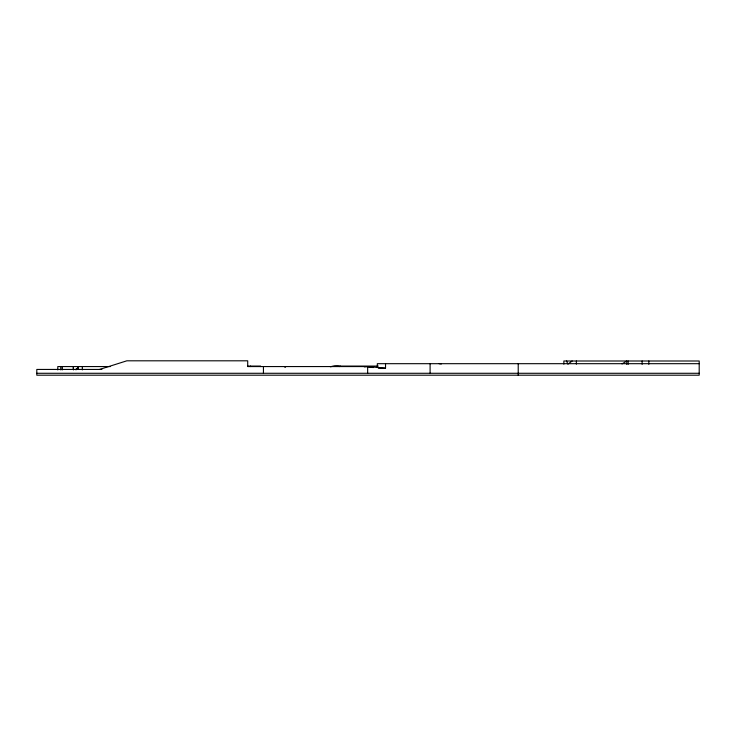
<?xml version="1.0" encoding="UTF-8"?>
<svg xmlns="http://www.w3.org/2000/svg" width="736" height="736" viewBox="0 0 736 736"><rect width="100%" height="100%" fill="white"/><g stroke="black" fill="none" stroke-linecap="round" stroke-linejoin="round"><path stroke-width="1.1" d="M76.47 369.72L78.108 367.696L75.394 369.72M572.139 360.999L567.916 364.145L566.536 360.999M622.003 363.924L626.75 360.999L626.75 364.348M340.317 366.077L339.379 366.565C339.59 365.074 322.414 367.788 334.668 366.077L378.313 366.077M99.599 369.435L126.859 360.806L247.71 360.806L247.71 366.565L367.66 366.565L385.535 368.202L385.535 363.685M364.329 366.868L367.66 366.565L373.253 367.586M699.2 363.685L377.32 363.685L377.32 367.071M247.71 366.077L260.599 366.077L260.599 366.565M110.428 366.565L57.794 366.565L57.794 369.923M378.35 368.202L385.535 368.202M101.872 369.435L36.8 369.435L36.8 375.194L699.2 375.194L699.2 360.999L563.859 360.999L563.859 364.145M36.8 373.281L699.2 373.281M439.079 363.685L441.342 363.961M369.647 366.97L367.66 366.565L367.66 373.281M285.531 367.089L284.814 366.565L284.814 367.089M648.821 360.999L648.821 364.292M642.123 360.999L642.123 364.348M628.185 360.999L628.185 364.348M576.371 360.999L576.371 364.145M518.218 363.685L518.218 375.194M430.1 363.685L430.1 373.281M263.433 366.565L263.433 373.281M250.479 366.077L250.479 366.565M82.303 366.565L82.303 369.923M78.108 366.565L78.108 369.5M73.416 366.565L73.416 369.923M73.306 366.565L73.306 369.435M62.275 366.565L62.275 369.923M60.821 366.565L60.821 369.923"/></g></svg>
